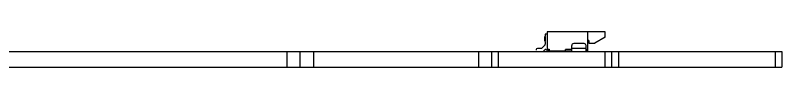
# Model space of a CAD drawing. Header units: millimetres. Extents: x 0 to 594, y 0 to 420.
# Drawn here: x 427.6 to 486.3, y 212 to 214.7 of the extents above; entities that cross this region are included whole.
import ezdxf

# ---------------------------------------------------------------- set-up
doc = ezdxf.new("R2010")
doc.units = ezdxf.units.MM
doc.header["$LTSCALE"] = 32.67
doc.layers.get('0').update_dxf_attribs({"linetype": 'CONTINUOUS'})
doc.layers.add('ASSEM_MEM', color=7, linetype='CONTINUOUS')

msp = doc.modelspace()

# ---------------------------------------------------------------- linework, layer by layer
at = {"color": 7, "linetype": 'CONTINUOUS'}
for p, q in [((472.762, 214.707), (468.312, 214.707)), ((468.312, 214.707), (468.312, 213.377)), ((471.412, 213.257), (471.412, 214.707)), ((472.762, 214.307), (472.762, 214.707)), ((468.112, 214.313), (468.112, 214.051)), ((468.147, 214.341), (468.147, 214.024)), ((468.312, 214.527), (468.162, 214.527)), ((468.162, 214.527), (468.162, 214.387)), ((472.762, 214.307), (471.948, 213.837)), ((467.908, 213.471), (468.138, 213.701)), ((468.162, 213.977), (468.162, 213.757)), ((470.192, 213.207), (470.192, 213.657)), ((471.142, 213.807), (470.342, 213.807)), ((471.292, 213.207), (471.292, 213.657)), ((471.512, 214.057), (471.412, 214.057)), ((471.512, 213.887), (471.412, 213.887)), ((471.512, 214.057), (471.512, 213.837)), ((471.512, 213.837), (471.948, 213.837)), ((467.462, 213.347), (467.462, 213.307)), ((467.852, 213.447), (467.562, 213.447)), ((468.12, 213.324), (468.033, 213.236)), ((468.312, 213.377), (468.462, 213.377)), ((468.462, 213.377), (468.462, 213.257)), ((468.462, 213.257), (470.166, 213.257)), ((470.192, 213.357), (469.712, 213.357)), ((469.712, 213.257), (469.712, 213.357)), ((470.164, 213.357), (470.161, 213.314)), ((470.192, 213.457), (471.292, 213.457)), ((471.292, 213.357), (471.412, 213.357)), ((471.306, 213.257), (471.412, 213.257)), ((471.306, 213.257), (471.315, 213.231)), ((471.312, 213.338), (471.312, 213.257))]:
    msp.add_line(p, q, dxfattribs=at)
for points in [[(470.161, 213.314), (470.166, 213.254), (470.181, 213.207)], [(471.318, 213.357), (471.312, 213.338), (471.304, 213.293), (471.306, 213.257)], [(471.315, 213.231), (471.334, 213.214), (471.358, 213.207)]]:
    msp.add_lwpolyline(points, dxfattribs=at)
for centre, radius, start, end in [((468.082, 214.387), 0.08, 292.02431, 360), ((468.082, 213.977), 0.08, 0, 67.97569), ((468.082, 213.757), 0.08, 315, 360), ((470.342, 213.657), 0.15, 90, 180), ((471.142, 213.657), 0.15, 0, 90), ((467.562, 213.347), 0.1, 90, 180), ((467.852, 213.527), 0.08, 270, 315), ((468.191, 213.253), 0.1, 31.26469, 135), ((468.362, 213.357), 0.1, 211.26469, 360)]:
    msp.add_arc(centre, radius, start, end, dxfattribs=at)
at = {"layer": 'ASSEM_MEM', "color": 7, "linetype": 'CONTINUOUS'}
for p, q in [((367.612, 213.207), (486.262, 213.207)), ((448.412, 212.007), (448.412, 213.207)), ((449.412, 212.007), (449.412, 213.207)), ((450.412, 213.207), (450.412, 212.007)), ((463.062, 213.207), (463.062, 212.007)), ((464.062, 213.207), (464.062, 212.007)), ((464.562, 213.207), (464.562, 212.007)), ((472.762, 212.007), (472.762, 213.207)), ((473.262, 212.007), (473.262, 213.207)), ((473.762, 213.207), (473.762, 212.007)), ((485.762, 213.207), (485.762, 212.007)), ((486.262, 213.207), (486.262, 212.007)), ((367.612, 212.007), (486.262, 212.007))]:
    msp.add_line(p, q, dxfattribs=at)

doc.saveas('drawing.dxf')
